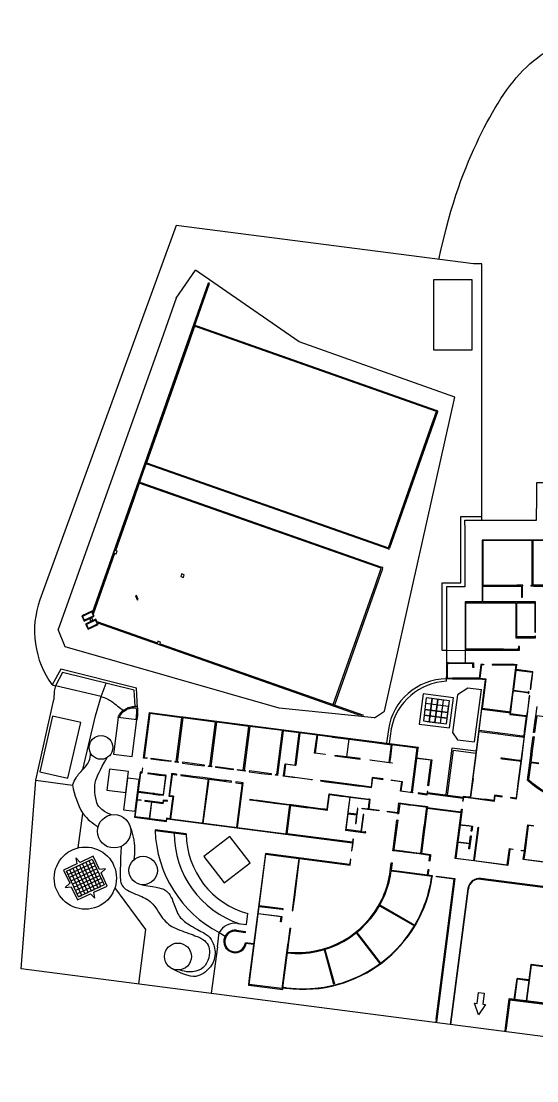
# Model space of a CAD drawing. Header units: millimetres. Extents: x -10969 to 20025, y -5443 to 17731.
# Drawn here: x -10969 to 24, y -4863 to 17731 of the extents above; entities that cross this region are included whole.
import ezdxf

# ---------------------------------------------------------------- set-up
doc = ezdxf.new("R2010")
doc.units = ezdxf.units.MM
doc.header["$MEASUREMENT"] = 0
for name, color, linetype in [('1-WA_IN', 7, 'Continuous'), ('Default', 7, 'Continuous'), ('PARKING LOT', 7, 'Continuous')]:
    doc.layers.add(name, color=color, linetype=linetype)

msp = doc.modelspace()

# ---------------------------------------------------------------- linework, layer by layer
at = {"layer": '1-WA_IN'}
for p, q in [((-1029, 5707), (-811, 5707)), ((-766, 5707), (-448, 5707)), ((-766, 5687), (-448, 5687)), ((-40, 5347), (-1129, 5347)), ((-1129, 5347), (-811, 5347)), ((-766, 5347), (-448, 5347)), ((-766, 5327), (-448, 5327)), ((-303, 5347), (-403, 5347)), ((-283, 5347), (-85, 5347)), ((-1, 5347), (-40, 5347)), ((-40, 5327), (-21, 5327)), ((-21, 5327), (-21, 4705)), ((-1, 4705), (-1, 5347)), ((-21, 4705), (-1, 4705)), ((-1129, 4342), (-811, 4342)), ((-1129, 4322), (-811, 4322)), ((-766, 4342), (-458, 4342)), ((-766, 4322), (-458, 4322)), ((-458, 4342), (-455, 4342)), ((-455, 4342), (-378, 4342)), ((-1903, 4007), (-1903, 3752)), ((-1888, 4007), (-1888, 3752)), ((-1858, 4047), (-1327, 4047)), ((-1342, 4032), (-1858, 4032)), ((-1342, 3947), (-1342, 4032)), ((-1317, 3947), (-1342, 3947)), ((-1327, 4047), (-1327, 3962)), ((-1327, 3962), (-1317, 3962)), ((-1317, 3962), (-1317, 3947)), ((-1166, 4005), (-1202, 3722)), ((-1153, 4005), (-1190, 3721)), ((-1117, 4005), (-1153, 4005)), ((-1117, 4017), (-1107, 4017)), ((-1107, 4005), (-1117, 4005)), ((-1107, 4017), (-1107, 4005)), ((-461, 4017), (-927, 4017)), ((-927, 4017), (-927, 4005)), ((-927, 4005), (-461, 4005)), ((-481, 3481), (-414, 4005)), ((-469, 3480), (-416, 3894)), ((-416, 3894), (-71, 3849)), ((-415, 3906), (-401, 4007)), ((-57, 3860), (-415, 3906)), ((-71, 3849), (-88, 3714)), ((-76, 3713), (-57, 3860)), ((-1202, 3722), (-1773, 3722)), ((-1773, 3707), (-1198, 3707)), ((-1198, 3707), (-1076, 3691)), ((-1190, 3721), (-1062, 3705)), ((-1076, 3691), (-1105, 3468)), ((-1062, 3705), (-1093, 3467)), ((-100, 3625), (-118, 3486)), ((-106, 3485), (-88, 3624)), ((-88, 3714), (-100, 3625)), ((-88, 3624), (-76, 3713)), ((-1105, 3468), (-1392, 1237)), ((-1093, 3467), (-1142, 3082)), ((-543, 3005), (-488, 3427)), ((-531, 3004), (-477, 3425)), ((-488, 3427), (-481, 3481)), ((-477, 3425), (-473, 3452)), ((-471, 3464), (-469, 3480)), ((-471, 3464), (-460, 3463)), ((-460, 3463), (-281, 3440)), ((-281, 3440), (-154, 3423)), ((-155, 3411), (-157, 3400)), ((-157, 3400), (-145, 3398)), ((-152, 3435), (-154, 3423)), ((-140, 3433), (-152, 3435)), ((-145, 3398), (-140, 3433)), ((-118, 3486), (-106, 3485)), ((-136, 3344), (-170, 3079)), ((-157, 3089), (-124, 3343)), ((-124, 3343), (-136, 3344)), ((-8358, 2017), (-8233, 2989)), ((-8224, 2967), (-8344, 2034)), ((-8233, 2989), (-7539, 2899)), ((-7542, 2879), (-8224, 2967)), ((-1204, 2606), (-1145, 3063)), ((-1145, 3063), (-588, 2991)), ((-1142, 3082), (-585, 3011)), ((-588, 2991), (-545, 2985)), ((-585, 3011), (-543, 3005)), ((-545, 2985), (-550, 2951)), ((-550, 2951), (-538, 2949)), ((-538, 2949), (-235, 2910)), ((-536, 2961), (-531, 3004)), ((-234, 2922), (-536, 2961)), ((-186, 2959), (-191, 2916)), ((-170, 3079), (-186, 2959)), ((-181, 2903), (-174, 2958)), ((-174, 2958), (-157, 3089)), ((-7656, 1992), (-7542, 2879)), ((-7522, 2877), (-7637, 1989)), ((-7539, 2899), (-7519, 2897)), ((-6828, 2787), (-7522, 2877)), ((-7519, 2897), (-6632, 2782)), ((-6942, 1900), (-6828, 2787)), ((-6632, 2782), (-3396, 2365)), ((-201, 2906), (-242, 2586)), ((-235, 2910), (-201, 2906)), ((-191, 2916), (-234, 2922)), ((-222, 2583), (-181, 2903)), ((-1271, 2088), (-1206, 2587)), ((-1206, 2587), (-797, 2534)), ((-647, 2535), (-1204, 2606)), ((-797, 2534), (-785, 2532)), ((-785, 2532), (-649, 2515)), ((-649, 2515), (-595, 2508)), ((-592, 2528), (-647, 2535)), ((-595, 2508), (-292, 2469)), ((-290, 2489), (-592, 2528)), ((-255, 2484), (-290, 2489)), ((-242, 2586), (-255, 2484)), ((-242, 2427), (-222, 2583)), ((-3396, 2365), (-2508, 2250)), ((-3122, 1927), (-3073, 2303)), ((-3064, 2302), (-3097, 2048)), ((-2913, 2282), (-3064, 2302)), ((-2904, 2281), (-2913, 2282)), ((-2523, 2232), (-2904, 2281)), ((-254, 2428), (-309, 2007)), ((-297, 2005), (-242, 2427)), ((-292, 2469), (-250, 2463)), ((-250, 2463), (-254, 2428)), ((-8344, 2034), (-8285, 2027)), ((-3098, 2039), (-3113, 1926)), ((-3097, 2048), (-3098, 2039)), ((-2637, 1344), (-2523, 2232)), ((-2511, 2231), (-2626, 1343)), ((-2508, 2250), (-2511, 2231)), ((-1326, 1657), (-1272, 2076)), ((-1272, 2076), (-1271, 2088)), ((-8347, 2015), (-8358, 2017)), ((-8287, 2008), (-8347, 2015)), ((-8285, 2027), (-8287, 2008)), ((-7687, 1930), (-7685, 1949)), ((-7677, 1929), (-7687, 1930)), ((-7685, 1949), (-7675, 1948)), ((-7632, 1923), (-7677, 1929)), ((-7675, 1948), (-7662, 1946)), ((-7662, 1946), (-7656, 1992)), ((-7637, 1989), (-7642, 1944)), ((-7642, 1944), (-7630, 1942)), ((-7623, 1922), (-7632, 1923)), ((-7630, 1942), (-7620, 1941)), ((-7620, 1941), (-7623, 1922)), ((-6973, 1838), (-6970, 1857)), ((-6963, 1837), (-6973, 1838)), ((-6970, 1857), (-6961, 1856)), ((-6918, 1831), (-6963, 1837)), ((-6961, 1856), (-6948, 1854)), ((-6948, 1854), (-6942, 1900)), ((-6908, 1830), (-6918, 1831)), ((-6916, 1850), (-6906, 1849)), ((-6906, 1849), (-6908, 1830)), ((-3533, 1971), (-3532, 1980)), ((-3062, 1910), (-3533, 1971)), ((-3532, 1980), (-3122, 1927)), ((-3113, 1926), (-3060, 1919)), ((-3060, 1919), (-3062, 1910)), ((-741, 2019), (-743, 2007)), ((-743, 2007), (-715, 2004)), ((-714, 2016), (-741, 2019)), ((-715, 2004), (-661, 1997)), ((-659, 2009), (-714, 2016)), ((-661, 1997), (-358, 1958)), ((-357, 1970), (-659, 2009)), ((-316, 1952), (-370, 1531)), ((-358, 1958), (-316, 1952)), ((-358, 1529), (-304, 1951)), ((-314, 1964), (-357, 1970)), ((-309, 2007), (-314, 1964)), ((-304, 1951), (-297, 2005)), ((-8431, 1709), (-8554, 757)), ((-8541, 767), (-8420, 1707)), ((-8430, 1721), (-8431, 1709)), ((-8397, 1716), (-8430, 1721)), ((-8420, 1707), (-8387, 1703)), ((-8390, 1769), (-8397, 1716)), ((-8386, 1804), (-8390, 1769)), ((-8387, 1703), (-8379, 1767)), ((-8374, 1802), (-8386, 1804)), ((-8379, 1767), (-8374, 1802)), ((-8266, 1699), (-8268, 1688)), ((-8268, 1688), (-8256, 1686)), ((-8254, 1698), (-8266, 1699)), ((-8256, 1686), (-8074, 1663)), ((-8144, 1684), (-8254, 1698)), ((-8132, 1682), (-8144, 1684)), ((-8073, 1675), (-8132, 1682)), ((-8074, 1663), (-8042, 1658)), ((-8028, 1669), (-8073, 1675)), ((-8042, 1658), (-8030, 1657)), ((-8030, 1657), (-7936, 1645)), ((-7929, 1656), (-8028, 1669)), ((-7893, 1639), (-7945, 1237)), ((-7936, 1645), (-7893, 1639)), ((-7924, 1655), (-7934, 1657)), ((-7934, 1224), (-7879, 1650)), ((-7912, 1654), (-7924, 1655)), ((-7891, 1651), (-7912, 1654)), ((-7879, 1650), (-7891, 1651)), ((-7764, 1662), (-7817, 1251)), ((-7753, 1661), (-7806, 1249)), ((-7761, 1688), (-7764, 1662)), ((-7709, 1681), (-7761, 1688)), ((-7752, 1667), (-7753, 1661)), ((-7667, 1656), (-7752, 1667)), ((-7659, 1675), (-7709, 1681)), ((-7657, 1655), (-7667, 1656)), ((-7664, 1675), (-7655, 1674)), ((-7655, 1674), (-7657, 1655)), ((-7565, 1662), (-7568, 1644)), ((-7568, 1644), (-7354, 1616)), ((-7352, 1635), (-7565, 1662)), ((-7354, 1616), (-7310, 1610)), ((-7307, 1629), (-7352, 1635)), ((-7310, 1610), (-7097, 1583)), ((-7094, 1602), (-7307, 1629)), ((-7097, 1583), (-6985, 1568)), ((-6851, 1570), (-7094, 1602)), ((-6995, 1589), (-7005, 1590)), ((-3483, 1604), (-3509, 1400)), ((-3502, 1390), (-3475, 1594)), ((-3254, 1574), (-3483, 1604)), ((-3475, 1594), (-3255, 1565)), ((-1345, 1510), (-1328, 1645)), ((-1328, 1645), (-1326, 1657)), ((-6991, 1523), (-7105, 635)), ((-7086, 633), (-6971, 1520)), ((-6997, 1570), (-7007, 1571)), ((-6985, 1568), (-6991, 1523)), ((-6971, 1520), (-6965, 1566)), ((-6965, 1566), (-6854, 1552)), ((-6943, 1563), (-6953, 1564)), ((-6854, 1552), (-6640, 1524)), ((-6638, 1543), (-6851, 1570)), ((-6640, 1524), (-6596, 1518)), ((-6593, 1537), (-6638, 1543)), ((-6596, 1518), (-6484, 1504)), ((-6482, 1523), (-6593, 1537)), ((-6484, 1504), (-6482, 1523)), ((-6392, 1511), (-6395, 1492)), ((-6395, 1492), (-6283, 1478)), ((-6281, 1497), (-6392, 1511)), ((-6359, 539), (-6245, 1427)), ((-6264, 1429), (-6298, 1166)), ((-6283, 1478), (-6259, 1475)), ((-6236, 1491), (-6281, 1497)), ((-6259, 1475), (-6264, 1429)), ((-6245, 1427), (-6236, 1491)), ((-4587, 1539), (-4588, 1530)), ((-4588, 1530), (-4464, 1514)), ((-4463, 1523), (-4587, 1539)), ((-4464, 1514), (-3705, 1417)), ((-3704, 1426), (-4463, 1523)), ((-4419, 1509), (-4107, 1468)), ((-4418, 1518), (-4106, 1477)), ((-4061, 1472), (-3748, 1431)), ((-3705, 1417), (-3502, 1390)), ((-3509, 1400), (-3704, 1426)), ((-3255, 1565), (-3254, 1574)), ((-3076, 1542), (-3075, 1551)), ((-2856, 1514), (-3076, 1542)), ((-3075, 1551), (-3008, 1543)), ((-3008, 1543), (-2999, 1541)), ((-2999, 1541), (-2846, 1522)), ((-2882, 1310), (-2856, 1514)), ((-2847, 1513), (-2872, 1318)), ((-2846, 1522), (-2847, 1513)), ((-377, 1476), (-417, 1165)), ((-407, 1152), (-365, 1475)), ((-370, 1531), (-377, 1476)), ((-365, 1475), (-358, 1529)), ((-8493, 1134), (-8419, 1125)), ((-8473, 1293), (-8169, 1254)), ((-8168, 1266), (-8471, 1305)), ((-8169, 1254), (-8158, 1252)), ((-8156, 1264), (-8168, 1266)), ((-8158, 1252), (-8046, 1238)), ((-8126, 1260), (-8156, 1264)), ((-8114, 1259), (-8126, 1260)), ((-7945, 1237), (-8114, 1259)), ((-8046, 1238), (-8034, 1236)), ((-8034, 1236), (-7934, 1224)), ((-7817, 1251), (-7823, 1209)), ((-7823, 1209), (-7738, 1198)), ((-7806, 1249), (-7809, 1220)), ((-7809, 1220), (-7737, 1210)), ((-7725, 1209), (-7787, 723)), ((-7738, 1198), (-7764, 998)), ((-7737, 1210), (-7725, 1209)), ((-6298, 1166), (-6307, 1102)), ((-6092, 1121), (-6090, 1139)), ((-6090, 1139), (-5966, 1123)), ((-4447, 928), (-4405, 1255)), ((-4435, 926), (-4395, 1241)), ((-4405, 1255), (-4393, 1253)), ((-4395, 1241), (-4140, 1209)), ((-4393, 1253), (-4139, 1220)), ((-4140, 1209), (-4096, 1203)), ((-4139, 1220), (-4094, 1215)), ((-4096, 1203), (-3965, 1186)), ((-4094, 1215), (-3782, 1174)), ((-3965, 1186), (-4006, 871)), ((-3997, 843), (-3953, 1184)), ((-3953, 1184), (-3783, 1163)), ((-3783, 1163), (-3547, 1132)), ((-3782, 1174), (-3557, 1145)), ((-3534, 1142), (-3560, 939)), ((-3547, 1132), (-3558, 1134)), ((-3546, 1144), (-3557, 1145)), ((-3557, 1145), (-3534, 1142)), ((-3547, 1132), (-3552, 1091)), ((-2678, 1284), (-2882, 1310)), ((-2872, 1318), (-2677, 1293)), ((-2634, 1278), (-2678, 1284)), ((-2677, 1293), (-2645, 1289)), ((-2645, 1289), (-2637, 1344)), ((-2624, 1277), (-2634, 1278)), ((-2626, 1343), (-2632, 1290)), ((-2632, 1290), (-2622, 1289)), ((-2622, 1289), (-2624, 1277)), ((-2503, 1274), (-2505, 1262)), ((-2505, 1262), (-2321, 1238)), ((-2320, 1250), (-2503, 1274)), ((-2321, 1238), (-2310, 1237)), ((-2312, 1308), (-2320, 1250)), ((-2301, 1306), (-2312, 1308)), ((-2310, 1237), (-2306, 1263)), ((-2306, 1263), (-1549, 1165)), ((-2305, 1275), (-2301, 1306)), ((-1548, 1177), (-2305, 1275)), ((-1549, 1165), (-1557, 1104)), ((-1545, 1201), (-1548, 1177)), ((-1488, 1194), (-1545, 1201)), ((-1545, 1103), (-1534, 1188)), ((-1534, 1188), (-1489, 1182)), ((-1489, 1182), (-881, 1103)), ((-1400, 1182), (-1488, 1194)), ((-1392, 1237), (-1400, 1182)), ((-891, 1117), (-1085, 1142)), ((-877, 1224), (-891, 1117)), ((-881, 1103), (-867, 1211)), ((-712, 1203), (-877, 1224)), ((-867, 1211), (-714, 1191)), ((-714, 1191), (-712, 1203)), ((-534, 1180), (-535, 1168)), ((-535, 1168), (-407, 1152)), ((-417, 1165), (-534, 1180)), ((-8420, 1113), (-8495, 1122)), ((-8419, 1125), (-8420, 1113)), ((-8334, 1114), (-8336, 1102)), ((-8336, 1102), (-8191, 1083)), ((-8066, 1079), (-8334, 1114)), ((-8191, 1083), (-8237, 728)), ((-8225, 726), (-8180, 1082)), ((-8180, 1082), (-8150, 1078)), ((-8150, 1078), (-8138, 1076)), ((-8138, 1076), (-7939, 1051)), ((-8055, 1078), (-8066, 1079)), ((-7949, 1064), (-8055, 1078)), ((-7943, 1112), (-7949, 1064)), ((-7942, 1124), (-7943, 1112)), ((-7850, 1112), (-7942, 1124)), ((-7939, 1051), (-7931, 1110)), ((-7931, 1110), (-7852, 1100)), ((-7852, 1100), (-7850, 1112)), ((-7765, 986), (-7799, 725)), ((-7764, 998), (-7765, 986)), ((-6307, 1102), (-6379, 542)), ((-5969, 1105), (-6092, 1121)), ((-5924, 1099), (-5969, 1105)), ((-5966, 1123), (-5921, 1118)), ((-5611, 1059), (-5924, 1099)), ((-5921, 1118), (-5609, 1077)), ((-5567, 1053), (-5611, 1059)), ((-5609, 1077), (-5564, 1072)), ((-5254, 1013), (-5567, 1053)), ((-5564, 1072), (-5252, 1031)), ((-5320, 405), (-5247, 965)), ((-5301, 402), (-5229, 963)), ((-5242, 1011), (-5254, 1013)), ((-5252, 1031), (-5207, 1026)), ((-5247, 965), (-5242, 1011)), ((-5229, 963), (-5223, 1008)), ((-5223, 1008), (-5210, 1007)), ((-5210, 1007), (-4897, 966)), ((-5207, 1026), (-4895, 985)), ((-4897, 966), (-4853, 961)), ((-4895, 985), (-4850, 980)), ((-4853, 961), (-4540, 920)), ((-4850, 980), (-4538, 939)), ((-4540, 920), (-4438, 907)), ((-4538, 939), (-4493, 933)), ((-4493, 933), (-4447, 928)), ((-4438, 907), (-4435, 926)), ((-3800, 951), (-3817, 820)), ((-3802, 844), (-3788, 949)), ((-3788, 949), (-3800, 951)), ((-3698, 938), (-3696, 950)), ((-3583, 923), (-3698, 938)), ((-3696, 950), (-3582, 935)), ((-3342, 892), (-3584, 923)), ((-3573, 934), (-3583, 935)), ((-3554, 1080), (-3573, 934)), ((-3560, 939), (-3339, 911)), ((-3552, 1091), (-3554, 1080)), ((-3339, 911), (-3342, 892)), ((-1557, 1104), (-1545, 1103)), ((-8554, 757), (-7868, 668)), ((-8237, 728), (-8541, 767)), ((-7878, 681), (-8225, 726)), ((-7872, 734), (-7878, 681)), ((-7799, 725), (-7872, 734)), ((-7868, 668), (-7861, 721)), ((-7861, 721), (-7801, 713)), ((-7801, 713), (-3906, 210)), ((-7787, 723), (-5320, 405)), ((-4007, 859), (-4056, 481)), ((-4043, 492), (-3999, 831)), ((-4006, 871), (-4007, 859)), ((-3999, 831), (-3818, 808)), ((-3817, 820), (-3997, 843)), ((-3824, 766), (-3842, 623)), ((-3830, 621), (-3803, 832)), ((-3822, 778), (-3824, 766)), ((-3818, 808), (-3822, 778)), ((-3803, 832), (-3802, 844)), ((-3679, 816), (-3726, 451)), ((-3714, 449), (-3667, 815)), ((-3667, 815), (-3679, 816)), ((-4056, 481), (-3626, 426)), ((-3726, 451), (-4043, 492)), ((-3842, 623), (-3830, 621)), ((-2985, 363), (-2962, 542)), ((-239, 46), (-169, 595)), ((-158, 582), (-227, 45)), ((-169, 595), (-54, 580)), ((-56, 568), (-158, 582)), ((-54, 580), (-56, 568)), ((-3904, 222), (-5301, 402)), ((-3896, 289), (-3904, 222)), ((-3901, 156), (-3884, 288)), ((-3884, 288), (-3896, 289)), ((-3634, 439), (-3714, 449)), ((-3624, 443), (-3634, 444)), ((-3634, 444), (-3634, 439)), ((-3626, 426), (-3624, 443)), ((-3906, 210), (-3928, 43)), ((-3928, 43), (-3916, 41)), ((-3916, 41), (-3901, 156)), ((-5763, -19), (-6113, -2732)), ((-6111, -2808), (-5753, -33)), ((-3966, -251), (-5763, -19)), ((-5753, -33), (-5051, -123)), ((-5058, -181), (-5141, -826)), ((-5122, -828), (-5039, -183)), ((-5051, -123), (-5058, -181)), ((-5039, -183), (-5032, -126)), ((-5032, -126), (-3955, -265)), ((-3951, -136), (-3966, -251)), ((-3955, -265), (-3939, -137)), ((-3939, -137), (-3951, -136)), ((-3101, -389), (-3078, -212)), ((-3059, -214), (-3080, -373)), ((-3078, -212), (-3059, -214)), ((-3100, -390), (-3101, -389)), ((-3101, -399), (-3100, -390)), ((-3080, -373), (-2900, -396)), ((-2900, -396), (-2309, -473)), ((-2309, -473), (-2293, -354)), ((-2281, -355), (-2297, -474)), ((-2293, -354), (-2281, -355)), ((-2297, -474), (-2204, -486)), ((-2204, -486), (-2206, -506)), ((-5150, -895), (-5194, -1233)), ((-5175, -1236), (-5131, -897)), ((-5141, -826), (-5150, -895)), ((-5131, -897), (-5122, -828)), ((-5896, -1143), (-5404, -1206)), ((-5381, -1197), (-5894, -1131)), ((-5392, -1208), (-5382, -1209)), ((-5382, -1209), (-5381, -1197)), ((-5194, -1233), (-5175, -1236)), ((-3330, -1131), (-2585, -1558)), ((-5242, -1609), (-5279, -1897)), ((-5260, -1899), (-5223, -1612)), ((-3827, -1711), (-3328, -2358)), ((-3813, -1699), (-3313, -2346)), ((-5288, -1966), (-5409, -2898)), ((-5380, -2826), (-5269, -1969)), ((-5279, -1897), (-5288, -1966)), ((-5269, -1969), (-5260, -1899)), ((-4510, -2065), (-4311, -2803)), ((-4492, -2060), (-4292, -2798)), ((-6113, -2732), (-6125, -2821)), ((-6125, -2821), (-6113, -2823)), ((-6113, -2823), (-5392, -2916)), ((-5409, -2898), (-6111, -2808)), ((-5392, -2916), (-5380, -2826))]:
    msp.add_line(p, q, dxfattribs=at)
for centre, radius, start, end in [((-5083, -130), 2000, 349.6768, 352.2555), ((-4959, -135), 2777, 262.65, 352.3303), ((-5019, -151), 1933, 333.9891, 349.9458), ((-5083, -130), 2000, 264.0957, 334.258), ((-4959, -135), 2767, 262.65, 329.0577), ((-4959, -135), 2777, 261.1333, 262.65), ((-4959, -135), 2767, 261.129, 262.65)]:
    msp.add_arc(centre, radius, start, end, dxfattribs=at)
at = {"layer": 'Default'}
for p, q in [((-7663, 13375), (-10570, 5396)), ((-1327, 12557), (-7663, 13375)), ((-7663, 11826), (-7979, 10937)), ((-7274, 11225), (-7250, 11217)), ((-2115, 9410), (-7274, 11225)), ((-7242, 11240), (-7266, 11249)), ((-7979, 10937), (-10178, 4757)), ((-7398, 10872), (-8297, 8317)), ((-1723, 9713), (-5041, 10894)), ((-2084, 9425), (-2107, 9433)), ((-2092, 9401), (-2084, 9425)), ((-3139, 6502), (-2240, 9056)), ((-8306, 8294), (-8282, 8285)), ((-8297, 8317), (-3139, 6502)), ((-8451, 7881), (-8575, 7528)), ((-3292, 6066), (-8451, 7881)), ((-8419, 7897), (-8443, 7905)), ((17, 7887), (16, 7342)), ((-8575, 7528), (-8958, 6440)), ((-1507, 7088), (-470, 7088)), ((-1507, 6988), (-1507, 7088)), ((-1507, 6988), (-1507, 5668)), ((-1141, 6667), (-1141, 5347)), ((1004, 6667), (-1141, 6667)), ((1004, 6655), (-1129, 6655)), ((-1129, 6655), (-1129, 5707)), ((-73, 6602), (-73, 6655)), ((-73, 5707), (-73, 6602)), ((-53, 6602), (-53, 6655)), ((-53, 5707), (-53, 6602)), ((-8978, 6383), (-9433, 5090)), ((-3147, 6478), (-3124, 6470)), ((-3124, 6470), (-3115, 6493)), ((-3417, 5712), (-3292, 6066)), ((-3260, 6081), (-3284, 6089)), ((-3269, 6057), (-3260, 6081)), ((-4316, 3158), (-3417, 5712)), ((-1903, 5668), (-1903, 5339)), ((-1507, 5668), (-1903, 5668)), ((-1129, 5707), (-1119, 5707)), ((-1129, 5347), (-1129, 5687)), ((-1129, 5687), (-1119, 5687)), ((-1119, 5707), (-338, 5707)), ((-1119, 5687), (-353, 5687)), ((-274, 5707), (-403, 5707)), ((-403, 5687), (-303, 5687)), ((-303, 5687), (-303, 5447)), ((-283, 5447), (-283, 5687)), ((-283, 5687), (-274, 5687)), ((-274, 5687), (-274, 5707)), ((-94, 5687), (-94, 5707)), ((-85, 5687), (-94, 5687)), ((-25, 5687), (-85, 5687)), ((-40, 5707), (-53, 5707)), ((278, 5707), (-40, 5707)), ((-40, 5687), (278, 5687)), ((-303, 5447), (-283, 5447)), ((-1903, 5339), (-1903, 4314)), ((-1504, 5347), (-1504, 4322)), ((-1492, 5347), (-1504, 5347)), ((-1174, 5347), (-1492, 5347)), ((-1492, 4342), (-1492, 5327)), ((-1492, 5327), (-1129, 5327)), ((-1141, 5347), (-1174, 5347)), ((-811, 5327), (-1129, 5327)), ((-1129, 5327), (-423, 5327)), ((-423, 5327), (-423, 5282)), ((-423, 5282), (-423, 4705)), ((-403, 5327), (-30, 5327)), ((-403, 5282), (-403, 5327)), ((-403, 5327), (-85, 5327)), ((-403, 4705), (-403, 5282)), ((-9498, 4982), (-9506, 4958)), ((-9358, 4932), (-8064, 4477)), ((-423, 4705), (-423, 4615)), ((-423, 4615), (-423, 4585)), ((-423, 4585), (-363, 4585)), ((-403, 4615), (-403, 4705)), ((-403, 4605), (-403, 4615)), ((-21, 4605), (-403, 4605)), ((-363, 4585), (-343, 4585)), ((-343, 4585), (-1, 4585)), ((-1, 4615), (-21, 4615)), ((-21, 4615), (-21, 4605)), ((-1, 4585), (-1, 4615)), ((-8008, 4457), (-3668, 2930)), ((-1504, 4322), (-1492, 4322)), ((-1174, 4342), (-1492, 4342)), ((-1492, 4322), (-1174, 4322)), ((-1182, 4322), (-393, 4322)), ((-1174, 4322), (-1182, 4322)), ((-686, 4342), (-1174, 4342)), ((-363, 4342), (-393, 4342)), ((-393, 4322), (-343, 4322)), ((-363, 4396), (-363, 4342)), ((-343, 4396), (-363, 4396)), ((-343, 4322), (-343, 4396)), ((-1448, 3512), (-1665, 3365)), ((-1157, 3475), (-1448, 3512)), ((-1304, 2363), (-1157, 3478)), ((-473, 3452), (-461, 3451)), ((-461, 3451), (-283, 3428)), ((-283, 3428), (-155, 3411)), ((-2332, 3302), (-2395, 2810)), ((-2332, 3302), (-2395, 2810)), ((-1840, 3238), (-2332, 3302)), ((-1840, 3238), (-2332, 3302)), ((-1904, 2747), (-1840, 3238)), ((-1904, 2747), (-1840, 3238)), ((-1665, 3365), (-1770, 2567)), ((2, 2912), (29, 3120)), ((-6808, 2785), (-6922, 1897)), ((-6634, 2762), (-6808, 2785)), ((-6114, 2695), (-6634, 2762)), ((-2395, 2810), (-1904, 2747)), ((-2395, 2810), (-1904, 2747)), ((-43, 2565), (-10, 2823)), ((10, 2820), (-23, 2563)), ((-10, 2823), (2, 2912)), ((22, 2910), (10, 2820)), ((23, 2920), (22, 2910)), ((477, 2861), (23, 2920)), ((-6228, 1808), (-6114, 2695)), ((-6094, 2693), (-6208, 1805)), ((-5400, 2603), (-6094, 2693)), ((-5514, 1716), (-5400, 2603)), ((-5380, 2601), (-5494, 1713)), ((-5039, 2557), (-5380, 2601)), ((-5127, 1869), (-5039, 2557)), ((-5027, 2555), (-5115, 1868)), ((-4662, 2508), (-5027, 2555)), ((-4712, 2123), (-4662, 2508)), ((-4653, 2507), (-4702, 2131)), ((-4341, 2467), (-4653, 2507)), ((-1770, 2567), (-1665, 2409)), ((-23, 2563), (-43, 2565)), ((-4332, 2465), (-3984, 2421)), ((-3984, 2421), (-4032, 2044)), ((-4023, 2043), (-3975, 2419)), ((-3975, 2419), (-3591, 2370)), ((-3591, 2370), (-3549, 2365)), ((-3582, 2369), (-3073, 2303)), ((-3073, 2303), (-3399, 2345)), ((-1665, 2409), (-1304, 2363)), ((-93, 2178), (-54, 2476)), ((-35, 2473), (-73, 2176)), ((-54, 2476), (-35, 2473)), ((-4703, 2122), (-4712, 2123)), ((-4490, 2094), (-4703, 2122)), ((-4702, 2131), (-4489, 2103)), ((-4489, 2103), (-4490, 2094)), ((-4281, 2076), (-4282, 2067)), ((-4282, 2067), (-3740, 1997)), ((-4032, 2044), (-4281, 2076)), ((-3739, 2006), (-4023, 2043)), ((-1789, 2231), (-1916, 1249)), ((-1273, 2164), (-1789, 2231)), ((-126, 1920), (-104, 2089)), ((-104, 2089), (-93, 2178)), ((-85, 2086), (-104, 1938)), ((-73, 2176), (-85, 2086)), ((-8198, 1996), (-8195, 2015)), ((-8034, 1975), (-8198, 1996)), ((-8195, 2015), (-8032, 1994)), ((-7989, 1969), (-8034, 1975)), ((-8032, 1994), (-7987, 1988)), ((-7776, 1942), (-7989, 1969)), ((-7987, 1988), (-7774, 1961)), ((-7774, 1961), (-7776, 1942)), ((-7531, 1929), (-7533, 1910)), ((-7533, 1910), (-7320, 1883)), ((-7318, 1902), (-7531, 1929)), ((-7320, 1883), (-7275, 1877)), ((-7273, 1896), (-7318, 1902)), ((-7275, 1877), (-7062, 1850)), ((-7060, 1869), (-7273, 1896)), ((-7062, 1850), (-7060, 1869)), ((-6922, 1897), (-6928, 1852)), ((-6928, 1852), (-6911, 1849)), ((-6819, 1818), (-6817, 1837)), ((-6606, 1791), (-6819, 1818)), ((-6817, 1837), (-6604, 1810)), ((-6604, 1810), (-6559, 1804)), ((-6234, 1762), (-6228, 1808)), ((-5373, 1641), (-5340, 1897)), ((-5332, 1887), (-5364, 1640)), ((-5340, 1897), (-5127, 1869)), ((-5117, 1859), (-5332, 1887)), ((-5115, 1868), (-5117, 1859)), ((-3740, 1997), (-3739, 2006)), ((-2227, 1972), (-2539, 2012)), ((-2538, 2020), (-2214, 1978)), ((-2297, 1432), (-2227, 1972)), ((-2214, 1978), (-2285, 1430)), ((-174, 1550), (-126, 1920)), ((-106, 1918), (-153, 1558)), ((67, 1895), (-106, 1918)), ((-104, 1938), (70, 1915)), ((-6561, 1785), (-6606, 1791)), ((-6450, 1771), (-6561, 1785)), ((-6559, 1804), (-6447, 1790)), ((-6447, 1790), (-6450, 1771)), ((-6360, 1759), (-6358, 1778)), ((-6249, 1745), (-6360, 1759)), ((-6358, 1778), (-6246, 1764)), ((-6204, 1739), (-6249, 1745)), ((-6246, 1764), (-6234, 1762)), ((-6208, 1805), (-6214, 1759)), ((-6214, 1759), (-6202, 1758)), ((-6194, 1738), (-6204, 1739)), ((-6202, 1758), (-6192, 1757)), ((-6192, 1757), (-6194, 1738)), ((-6103, 1745), (-6105, 1726)), ((-6105, 1726), (-5892, 1699)), ((-5889, 1718), (-6103, 1745)), ((-5892, 1699), (-5847, 1693)), ((-5845, 1712), (-5889, 1718)), ((-5847, 1693), (-5634, 1665)), ((-5632, 1684), (-5845, 1712)), ((-5634, 1665), (-5632, 1684)), ((-5545, 1654), (-5542, 1673)), ((-5535, 1653), (-5545, 1654)), ((-5542, 1673), (-5532, 1671)), ((-5503, 1648), (-5535, 1653)), ((-5532, 1671), (-5520, 1670)), ((-5520, 1670), (-5514, 1716)), ((-5494, 1713), (-5503, 1648)), ((-5387, 1634), (-5386, 1643)), ((-5178, 1607), (-5387, 1634)), ((-5386, 1643), (-5373, 1641)), ((-5364, 1640), (-5177, 1616)), ((-5133, 1601), (-5178, 1607)), ((-5177, 1616), (-5132, 1610)), ((-4821, 1561), (-5133, 1601)), ((-5132, 1610), (-4820, 1569)), ((-10969, -2474), (-10658, 1545)), ((-4776, 1555), (-4821, 1561)), ((-4820, 1569), (-4784, 1565)), ((-4784, 1565), (-4775, 1564)), ((-4766, 1554), (-4776, 1555)), ((-4775, 1564), (-4765, 1562)), ((-4765, 1562), (-4766, 1554)), ((-4062, 1463), (-3750, 1422)), ((-2285, 1430), (-2297, 1432)), ((-1347, 1498), (-1381, 1235)), ((-1381, 1235), (-1388, 1181)), ((-1388, 1181), (-1097, 1143)), ((-1097, 1143), (-1052, 1137)), ((-2940, 859), (-2914, 1062)), ((-2897, 1041), (-2925, 828)), ((-2914, 1062), (-2710, 1036)), ((-2713, 1017), (-2897, 1041)), ((-2668, 1012), (-2713, 1017)), ((-2710, 1036), (-2666, 1031)), ((-2356, 971), (-2668, 1012)), ((-2666, 1031), (-2353, 990)), ((-2314, 946), (-2437, -12)), ((-2372, 586), (-2329, 922)), ((-2323, 967), (-2356, 971)), ((-2353, 990), (-2309, 984)), ((-2329, 922), (-2323, 967)), ((-1590, 853), (-2314, 946)), ((-2309, 984), (-2311, 966)), ((-2311, 966), (-1587, 872)), ((-1568, 927), (-1610, 601)), ((-1587, 872), (-1580, 929)), ((-1580, 929), (-1568, 927)), ((-9757, 104), (-9655, 839)), ((-3163, 869), (-3161, 888)), ((-2942, 840), (-3163, 869)), ((-3161, 888), (-2940, 859)), ((-3041, 75), (-2961, 698)), ((-2942, 696), (-3022, 72)), ((-2961, 698), (-2942, 696)), ((-2944, 831), (-2942, 840)), ((-2925, 828), (-2944, 831)), ((-1709, -72), (-1590, 853)), ((-8112, 490), (-8114, 475)), ((-8114, 475), (-7450, 390)), ((-7450, 405), (-8112, 490)), ((-2411, 289), (-2375, 567)), ((-2375, 567), (-2372, 586)), ((-1612, 590), (-1658, 231)), ((-1566, 584), (-1612, 590)), ((-1610, 601), (-1565, 596)), ((-1418, 565), (-1566, 584)), ((-1565, 596), (-1428, 578)), ((-1428, 578), (-1349, 568)), ((-1362, 557), (-1418, 565)), ((-1374, 463), (-1362, 557)), ((-1362, 462), (-1374, 463)), ((-1349, 568), (-1362, 462)), ((-1313, -112), (-1228, 543)), ((-1217, 541), (-1301, -113)), ((-1228, 543), (-1217, 541)), ((-3011, 162), (-2987, 344)), ((-2449, -12), (-2413, 270)), ((-2413, 270), (-2411, 289)), ((-1658, 231), (-1476, 208)), ((-1377, 349), (-1410, 94)), ((-1408, 199), (-1387, 362)), ((-1387, 362), (-1375, 360)), ((-1375, 360), (-1377, 349)), ((-3046, 40), (-3041, 75)), ((-3027, 38), (-3046, 40)), ((-3026, 43), (-3027, 38)), ((-2842, 20), (-3026, 43)), ((-3022, 72), (-3024, 62)), ((-3024, 62), (-2839, 39)), ((-2797, 14), (-2842, 20)), ((-2839, 39), (-2795, 33)), ((-2485, -26), (-2797, 14)), ((-2795, 33), (-2482, -8)), ((-1659, 220), (-1696, -63)), ((-1477, 196), (-1659, 220)), ((-1410, 187), (-1477, 196)), ((-1476, 208), (-1408, 199)), ((-1423, 83), (-1415, 148)), ((-1411, 82), (-1423, 83)), ((-1415, 148), (-1413, 160)), ((-1413, 160), (-1410, 187)), ((-1410, 94), (-1411, 82)), ((-606, -257), (-561, 88)), ((-551, 75), (-595, -270)), ((-561, 88), (-482, 78)), ((-484, 66), (-551, 75)), ((-482, 78), (-484, 66)), ((-305, 43), (-305, 55)), ((-305, 55), (-227, 45)), ((-241, 35), (-305, 43)), ((-264, -147), (-241, 35)), ((-227, 45), (-251, -137)), ((-10002, -395), (-9455, -140)), ((-10002, -395), (-9455, -140)), ((-9455, -140), (-9201, -687)), ((-9455, -140), (-9201, -687)), ((-2255, -56), (-2485, -26)), ((-2482, -8), (-2449, -12)), ((-2437, -12), (-2241, -38)), ((-2270, -175), (-2255, -56)), ((-2258, -177), (-2270, -175)), ((-2243, -58), (-2258, -177)), ((-2241, -38), (-2243, -58)), ((-1716, -126), (-1708, -61)), ((-1321, -176), (-1716, -126)), ((-1696, -63), (-1702, -115)), ((-1702, -115), (-1320, -165)), ((-1321, -176), (-1313, -112)), ((-595, -270), (-1321, -176)), ((-1301, -113), (-1308, -166)), ((-1308, -166), (-606, -257)), ((1576, -384), (-264, -147)), ((-251, -137), (1562, -370)), ((-9747, -941), (-10002, -395)), ((-9747, -941), (-10002, -395)), ((-2903, -415), (-3081, -392)), ((-2217, -504), (-2903, -415)), ((-2216, -505), (-2217, -504)), ((-2123, -3546), (-1738, -561)), ((-2116, -512), (-2114, -498)), ((-1738, -561), (-2116, -512)), ((-2114, -498), (-1721, -548)), ((-1721, -548), (-2108, -3548)), ((-1168, -562), (4839, -1336)), ((4840, -1324), (-1166, -550)), ((-9201, -687), (-9747, -941)), ((-9201, -687), (-9747, -941)), ((-1446, -766), (-1820, -3661)), ((-1808, -3662), (-1434, -767)), ((-3320, -1114), (-2576, -1542)), ((-6167, -1532), (-6137, -1297)), ((-5425, -1370), (-5917, -1306)), ((-5915, -1294), (-5508, -1347)), ((-5508, -1347), (-5412, -1359)), ((-5496, -1348), (-5424, -1358)), ((-5438, -1471), (-5425, -1370)), ((-5426, -1472), (-5438, -1471)), ((-5412, -1359), (-5426, -1472)), ((-6380, -1674), (-6189, -1699)), ((-6189, -1699), (-6186, -1679)), ((-6011, -1943), (-6190, -1920)), ((-6013, -1958), (-6172, -1938)), ((-7953, -2863), (-10969, -2474)), ((-93, -2396), (-192, -3160)), ((230, -2428), (-97, -2386)), ((-397, -2680), (-455, -3126)), ((-455, -3126), (-397, -2680)), ((-445, -3127), (-388, -2691)), ((-387, -2681), (-397, -2680)), ((-397, -2680), (-144, -2713)), ((-144, -2713), (-392, -2681)), ((-388, -2691), (-145, -2722)), ((-145, -2722), (-202, -3159)), ((-572, -3121), (-651, -3736)), ((-553, -3134), (-631, -3739)), ((3559, -3644), (-560, -3113)), ((3547, -3663), (-553, -3134))]:
    msp.add_line(p, q, dxfattribs=at)
for points in [[(-1148, 7088), (-1148, 12557), (-1327, 12557)], [(-7663, 11826), (-7254, 12420)], [(-5041, 10894), (-7254, 12420)], [(-2181, 10723), (-1356, 10723), (-1356, 12216), (-2181, 12216), (-2181, 10723)], [(-9448, 5122), (-6974, 12152)], [(-8958, 6440), (-6954, 12135)], [(-6954, 12135), (-6974, 12152)], [(-7274, 11225), (-7398, 10872)], [(-7242, 11240), (-2107, 9433)], [(-3226, 3021), (-1723, 9713)], [(-2092, 9401), (-3115, 6493)], [(-2240, 9056), (-2115, 9410)], [(-3147, 6478), (-8282, 8285)], [(-8419, 7897), (-3284, 6089)], [(847, 7885), (17, 7887)], [(-470, 7088), (16, 7088), (16, 7342)], [(-1903, 4314), (-1991, 4314), (-1991, 5752), (-1595, 5752), (-1595, 7168), (-1148, 7168)], [(-9433, 5090), (-8978, 6383)], [(-9002, 6392), (-8945, 6372), (-8925, 6428), (-8982, 6448), (-9002, 6392)], [(-7568, 5887), (-7511, 5867), (-7491, 5924), (-7548, 5944), (-7568, 5887)], [(-3269, 6057), (-4292, 3149)], [(-94, 5707), (-73, 5707)], [(-8532, 5475), (-8493, 5394), (-8473, 5403), (-8512, 5484), (-8532, 5475)], [(-9448, 5122), (-9463, 5152), (-9678, 5049), (-9627, 4941), (-9411, 5045), (-9433, 5090)], [(-9663, 5040), (-9624, 4958), (-9427, 5053), (-9466, 5135), (-9663, 5040)], [(-9358, 4932), (-9379, 4977), (-9595, 4874), (-9543, 4766), (-9328, 4870), (-9342, 4900)], [(-9498, 4982), (-9493, 4995)], [(-9467, 5007), (-9493, 4995)], [(-9467, 5007), (-9443, 4957)], [(-10028, 4389), (-10178, 4757)], [(-9579, 4865), (-9540, 4783), (-9343, 4878), (-9382, 4960), (-9579, 4865)], [(-9506, 4958), (-9469, 4945)], [(-9506, 4958), (-9469, 4945)], [(-9443, 4957), (-9469, 4945)], [(-9342, 4900), (-3794, 2948)], [(-9342, 4900), (-8072, 4453)], [(-5471, 3082), (-10028, 4389)], [(-8072, 4453), (-8016, 4433), (-7996, 4490), (-8053, 4510), (-8072, 4453)], [(-1903, 4314), (-1504, 4322)], [(-1903, 4314), (-1903, 4047)], [(-1504, 4322), (-1504, 4047)], [(-8488, 3087), (-8510, 3512), (-10121, 3911), (-10310, 3579), (-10238, 3560)], [(-8541, 3122), (-8561, 3466), (-10085, 3843), (-10238, 3560)], [(-1858, 4047), (-1903, 4047), (-1903, 4007)], [(-1888, 4007), (-1888, 4032), (-1858, 4032)], [(-1117, 4017), (-1166, 4017), (-1166, 4005)], [(-461, 4017), (-401, 4017), (-401, 4007)], [(-461, 4005), (-414, 4005)], [(-1773, 3707), (-1903, 3707), (-1903, 3752)], [(-1902, 3657), (-1902, 3707)], [(-1888, 3752), (-1888, 3722), (-1773, 3722)], [(-10265, 3445), (-10276, 3265)], [(-10238, 3560), (-10265, 3445)], [(-9382, 2918), (-9262, 3332), (-10238, 3560)], [(-9262, 3332), (-9154, 3613)], [(-10658, 1545), (-10276, 3265)], [(-2481, 2743), (-1837, 2660), (-1754, 3305), (-2398, 3388), (-2481, 2743)], [(-2395, 2810), (-2272, 2794), (-2209, 3286), (-2332, 3302), (-2395, 2810)], [(-1872, 2993), (-1856, 3116), (-2347, 3179), (-2363, 3056), (-1872, 2993)], [(-2272, 2794), (-2149, 2779), (-2086, 3270), (-2209, 3286), (-2272, 2794)], [(-2149, 2779), (-2026, 2763), (-1963, 3254), (-2086, 3270), (-2149, 2779)], [(-3439, 2876), (-5471, 3082)], [(-3794, 2948), (-3668, 2930)], [(-3439, 2876), (-3226, 3021)], [(-1888, 2870), (-1872, 2993), (-2363, 3056), (-2379, 2933), (-1888, 2870)], [(-10573, 1727), (-9971, 1588), (-9697, 2775), (-10299, 2914), (-10573, 1727)], [(-9655, 1775), (-9382, 2918)], [(-9002, 2105), (-8602, 2054), (-8502, 2832), (-8901, 2884), (-9002, 2105)], [(-8878, 2881), (-8878, 2881)], [(-8526, 2836), (-8526, 2835)], [(-1904, 2747), (-1888, 2870), (-2379, 2933), (-2395, 2810), (-1904, 2747)], [(-3140, 2631), (-3178, 2337)], [(-3083, 2644), (-3124, 2330)], [(-4246, 2454), (-4376, 2471)], [(-1880, 1220), (-1755, 2187)], [(-1755, 2187), (-1278, 2126)], [(-9145, 1334), (-8741, 1282), (-8683, 1731), (-9087, 1784), (-9145, 1334)], [(-8788, 915), (-8538, 883), (-8451, 1559), (-8701, 1592), (-8788, 915)], [(-10658, 1545), (-9876, 1444)], [(-1336, 1577), (-1354, 1441)], [(-1916, 1249), (-1919, 1225)], [(-6638, -645), (-6084, -217), (-6520, 348), (-7074, -79), (-6638, -645)], [(-10002, -395), (-9970, -463), (-9423, -208)], [(-9423, -208), (-9391, -277), (-9938, -531)], [(-9713, -206), (-9802, -110)], [(-9802, -110), (-9785, -240)], [(-9301, -357), (-9432, -76), (-9713, -206)], [(-9660, -236), (-9592, -204), (-9337, -750)], [(-9337, -750), (-9269, -719), (-9523, -172)], [(-9785, -240), (-10066, -371), (-9935, -652)], [(-9938, -531), (-9906, -600), (-9360, -345)], [(-9933, -363), (-9865, -331), (-9611, -878)], [(-9747, -941), (-9679, -909), (-9933, -363)], [(-9360, -345), (-9328, -413), (-9874, -668)], [(-9797, -299), (-9728, -267), (-9474, -814)], [(-9611, -878), (-9542, -846), (-9797, -299)], [(-9474, -814), (-9406, -782), (-9660, -236)], [(-9417, -841), (-9136, -710), (-9267, -429)], [(-9170, -340), (-9301, -357)], [(-9267, -429), (-9170, -340)], [(-9935, -652), (-10032, -741)], [(-9874, -668), (-9843, -736), (-9296, -482)], [(-9296, -482), (-9264, -550), (-9811, -805)], [(-9811, -805), (-9779, -873), (-9232, -618)], [(-10032, -741), (-9902, -725)], [(-9902, -725), (-9771, -1006), (-9490, -875)], [(-9490, -875), (-9401, -971)], [(-9401, -971), (-9417, -841)], [(-8460, -2798), (-8310, -1636), (-8970, -743)], [(-5404, -1206), (-5392, -1208)], [(-6354, -1508), (-6167, -1532)], [(-6787, -2009), (-6748, -1704)], [(-6748, -1704), (-6618, -1776)], [(-6377, -1654), (-6186, -1679)], [(-5242, -1609), (-5223, -1612)], [(-6787, -2009), (-6915, -2998)], [(-97, -2386), (-102, -2385), (-144, -2713)], [(224, -2437), (-93, -2396)], [(7429, -4863), (-7953, -2863)], [(-2123, -3546), (-2132, -3620)], [(-2108, -3548), (-2117, -3622)], [(-651, -3736), (-661, -3811)], [(-631, -3739), (-641, -3814)]]:
    msp.add_lwpolyline(points, dxfattribs=at)
for centre, radius in [((-9267, 2245), 252), ((-8987, 457), 356), ((-9601, -541), 663), ((-8369, -379), 303), ((-7628, -2213), 287)]:
    msp.add_circle(centre, radius, dxfattribs=at)
for centre, radius, start, end in [((-8713, 4734), 1971, 160.3999, 215.8945), ((-1889, 2441), 1266, 90.6313, 171.3724), ((-1831, 2380), 1279, 93.1626, 168.0951), ((-8025, 1778), 1881, 190.2166, 209.9403), ((1577, 3538), 2649, 228.62, 261.7846), ((1577, 3538), 2629, 228.8513, 262.2139), ((-5556, 561), 2559, 181.9111, 242.2586), ((-5671, 417), 2034, 179.853, 251.7353), ((-5672, 419), 1778, 180.4677, 254.8312), ((-5082, -130), 2018, 349.6983, 352.5393), ((-5019, -151), 1952, 333.9718, 349.9624), ((-4959, -135), 2767, 329.4512, 352.3303), ((-1198, -798), 250, 82.65, 172.65), ((-1198, -798), 238, 82.65, 172.65), ((-5082, -130), 2018, 264.0618, 334.2359), ((-6408, -1892), 388, 82.011, 151.0363), ((-6408, -1892), 240, 82.65, 349.0667), ((-6408, -1892), 220, 82.65, 352.65), ((-562, -3122), 10, 82.65, 172.65)]:
    msp.add_arc(centre, radius, start, end, dxfattribs=at)
for points, degree in [([(-2063, 12652), (-1793, 13897), (-1223, 15341), (-280, 16880), (1159, 17638), (3014, 17731), (16136, 17731)], 3), ([(-9262, 3332), (-9175, 3299), (-9014, 3237), (-8936, 3129), (-8786, 3040)], 3), ([(-8901, 2884), (-8874, 2977), (-8751, 3073), (-8623, 3120), (-8511, 3125), (-8470, 3116), (-8502, 2832)], 3), ([(-8878, 2881), (-8854, 2964), (-8746, 3048), (-8633, 3090), (-8534, 3094), (-8498, 3086), (-8526, 2836)], 3), ([(-9876, 1444), (-9820, 1566), (-9731, 1709), (-9585, 1834), (-9490, 1993), (-9489, 2126)], 3), ([(-9041, 809), (-9294, 905), (-9383, 1118), (-9405, 1340), (-9398, 1523), (-9303, 1739), (-9138, 2029)], 3), ([(-9655, 839), (-9557, 706), (-9440, 635), (-9332, 548)], 3), ([(-8670, 619), (-8501, 196), (-8570, -152)], 2), ([(-8840, 133), (-8853, -227), (-8865, -526), (-8840, -762), (-8412, -924), (-8153, -1047), (-7930, -1482), (-7663, -1628), (-7218, -1780), (-7047, -1865), (-6957, -2004), (-6940, -2171), (-7030, -2434), (-7222, -2538), (-7440, -2554), (-7595, -2498)], 3), ([(-8395, -681), (-8031, -743), (-7883, -778), (-7745, -957), (-7658, -1290), (-7495, -1488), (-7096, -1697), (-6943, -1784), (-6824, -2017), (-6834, -2369), (-7153, -2656), (-7386, -2665), (-7765, -2465)], 3)]:
    msp.add_open_spline(points, degree=degree, dxfattribs=at)
at = {"layer": 'PARKING LOT'}
for p, q in [((-6940, 1582), (-6950, 1583)), ((-1247, -3215), (-1217, -2979)), ((-1217, -2979), (-1099, -2994)), ((-1099, -2994), (-1130, -3230)), ((-553, -3134), (1887, -3448)), ((-457, -3146), (-199, -3179)), ((-1219, -3458), (-1306, -3207)), ((-1306, -3207), (-1247, -3215)), ((-1071, -3238), (-1219, -3458)), ((-1130, -3230), (-1071, -3238)), ((-199, -3179), (128, -3222))]:
    msp.add_line(p, q, dxfattribs=at)

doc.saveas('drawing.dxf')
